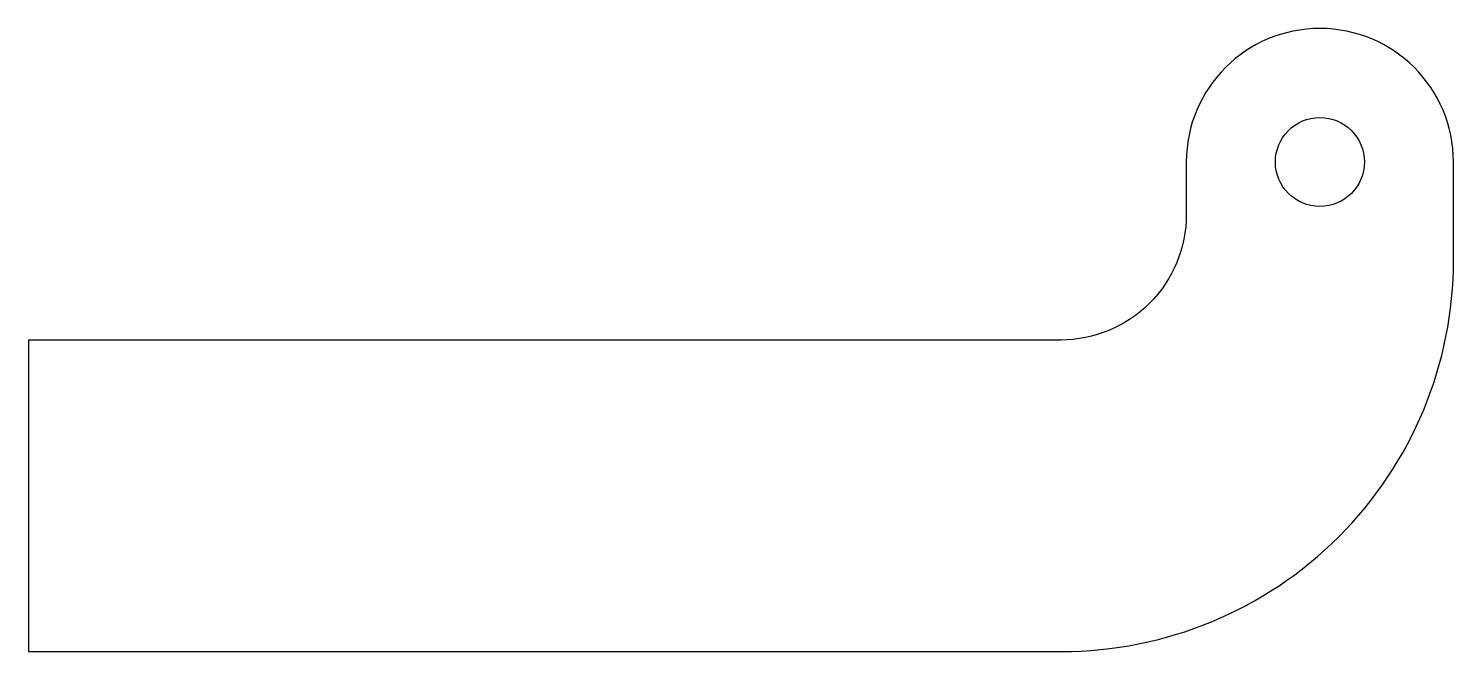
# Model space of a CAD drawing. Header units: inches. Extents: x 0 to 4, y 0 to 1.75.
import ezdxf

# ---------------------------------------------------------------- set-up
doc = ezdxf.new("R2010")
doc.units = ezdxf.units.IN

msp = doc.modelspace()

# ---------------------------------------------------------------- linework, layer by layer
at = {"layer": 'INTERIOR_PROFILES'}
msp.add_circle((3.625, 1.375), 0.125, dxfattribs=at)
at = {"layer": 'OUTER_PROFILES'}
msp.add_lwpolyline([(0, 0), (2.9, 0, 0.414214), (4, 1.1), (4, 1.375, 1), (3.25, 1.375), (3.25, 1.2273, -0.414214), (2.8977, 0.875), (0, 0.875)], format="xyb", close=True, dxfattribs=at)

doc.saveas('drawing.dxf')
